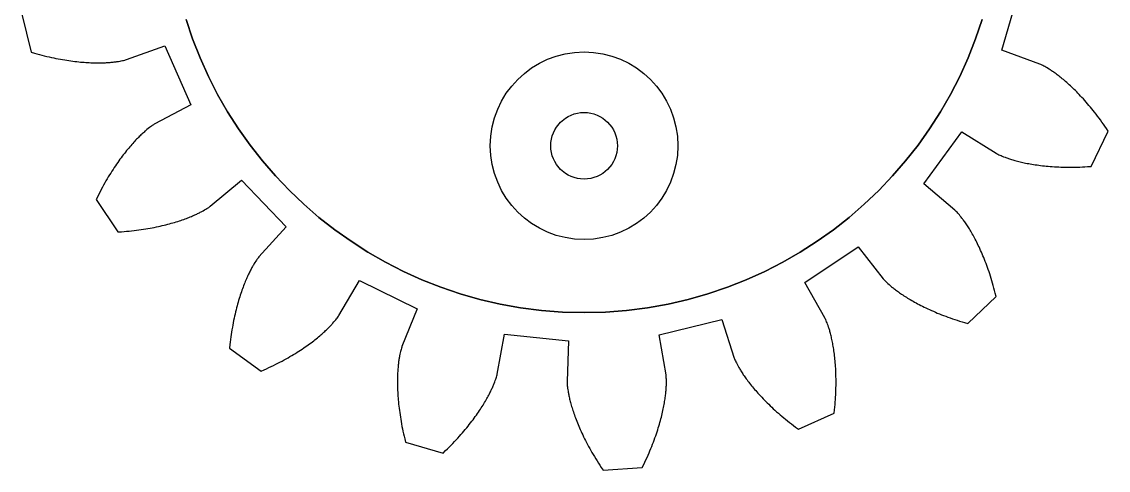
# Model space of a CAD drawing. Extents: x 0.01 to 2.76, y 0.01 to 2.77.
# Drawn here: x 0.036 to 2.644, y 0.01 to 1.085 of the extents above; entities that cross this region are included whole.
import ezdxf

# ---------------------------------------------------------------- set-up
doc = ezdxf.new("R2010")
doc.units = 0
doc.layers.add('1', color=1, linetype='CONTINUOUS')
doc.layers.add('Default Layer', color=1, linetype='CONTINUOUS')

msp = doc.modelspace()

# ---------------------------------------------------------------- linework, layer by layer
at = {"layer": '1'}
msp.add_lwpolyline([(0.0363, 1.1035), (0.0588, 1.0122), (0.0668, 1.0099), (0.0728, 1.0083), (0.0788, 1.0067), (0.0847, 1.0051), (0.0905, 1.0037), (0.0962, 1.0023), (0.1019, 1.001), (0.1075, 0.9997), (0.113, 0.9986), (0.1185, 0.9974), (0.1238, 0.9964), (0.1291, 0.9954), (0.1343, 0.9945), (0.1394, 0.9936), (0.1445, 0.9928), (0.1494, 0.9921), (0.1543, 0.9914), (0.1591, 0.9908), (0.1638, 0.9902), (0.1685, 0.9896), (0.173, 0.9892), (0.1775, 0.9887), (0.1819, 0.9883), (0.1861, 0.988), (0.1904, 0.9877), (0.1945, 0.9874), (0.1985, 0.9872), (0.2025, 0.9871), (0.2063, 0.9869), (0.2101, 0.9868), (0.2138, 0.9868), (0.2174, 0.9867), (0.2209, 0.9867), (0.2243, 0.9867), (0.2276, 0.9868), (0.2309, 0.9869), (0.234, 0.987), (0.2371, 0.9871), (0.2401, 0.9873), (0.2429, 0.9874), (0.2457, 0.9876), (0.2484, 0.9879), (0.251, 0.9881), (0.2536, 0.9883), (0.256, 0.9886), (0.2583, 0.9888), (0.2606, 0.9891), (0.2627, 0.9894), (0.2648, 0.9897), (0.2687, 0.9903), (0.2722, 0.9909), (0.2753, 0.9915), (0.2781, 0.992), (0.2805, 0.9926), (0.2835, 0.9933), (0.2857, 0.9939), (0.2878, 0.9946), (0.3796, 1.0275), (0.4421, 0.8861), (0.3559, 0.8404), (0.3541, 0.8393), (0.3522, 0.838), (0.3496, 0.8363), (0.3476, 0.8349), (0.3453, 0.8332), (0.3427, 0.8313), (0.3399, 0.8291), (0.3369, 0.8267), (0.3353, 0.8253), (0.3336, 0.8239), (0.3319, 0.8225), (0.3301, 0.8209), (0.3283, 0.8193), (0.3264, 0.8176), (0.3245, 0.8158), (0.3225, 0.8139), (0.3205, 0.812), (0.3185, 0.81), (0.3163, 0.8079), (0.3142, 0.8057), (0.312, 0.8035), (0.3097, 0.8011), (0.3075, 0.7987), (0.3051, 0.7962), (0.3028, 0.7936), (0.3004, 0.7909), (0.298, 0.7881), (0.2955, 0.7853), (0.293, 0.7823), (0.2905, 0.7793), (0.2879, 0.7762), (0.2853, 0.7729), (0.2827, 0.7696), (0.2801, 0.7662), (0.2774, 0.7627), (0.2747, 0.7591), (0.272, 0.7554), (0.2693, 0.7516), (0.2666, 0.7478), (0.2638, 0.7438), (0.261, 0.7397), (0.2582, 0.7355), (0.2554, 0.7313), (0.2526, 0.7269), (0.2498, 0.7224), (0.247, 0.7179), (0.2441, 0.7132), (0.2413, 0.7084), (0.2385, 0.7036), (0.2356, 0.6986), (0.2328, 0.6935), (0.2299, 0.6883), (0.2271, 0.683), (0.2243, 0.6777), (0.2214, 0.6722), (0.2186, 0.6666), (0.215, 0.6591), (0.2673, 0.5811), (0.2756, 0.5816), (0.2818, 0.5821), (0.288, 0.5827), (0.2941, 0.5832), (0.3, 0.5839), (0.3059, 0.5845), (0.3117, 0.5852), (0.3173, 0.586), (0.3229, 0.5868), (0.3284, 0.5876), (0.3338, 0.5884), (0.3391, 0.5893), (0.3443, 0.5902), (0.3494, 0.5912), (0.3544, 0.5921), (0.3594, 0.5931), (0.3642, 0.5942), (0.3689, 0.5952), (0.3735, 0.5963), (0.3781, 0.5973), (0.3825, 0.5985), (0.3869, 0.5996), (0.3911, 0.6007), (0.3953, 0.6019), (0.3993, 0.603), (0.4033, 0.6042), (0.4071, 0.6054), (0.4109, 0.6065), (0.4146, 0.6077), (0.4182, 0.6089), (0.4216, 0.6101), (0.425, 0.6113), (0.4283, 0.6125), (0.4315, 0.6137), (0.4346, 0.6149), (0.4377, 0.6161), (0.4406, 0.6173), (0.4434, 0.6184), (0.4462, 0.6196), (0.4488, 0.6208), (0.4514, 0.6219), (0.4538, 0.623), (0.4562, 0.6241), (0.4585, 0.6252), (0.4607, 0.6263), (0.4628, 0.6273), (0.4648, 0.6284), (0.4667, 0.6294), (0.4686, 0.6303), (0.472, 0.6322), (0.4751, 0.634), (0.4779, 0.6356), (0.4803, 0.6371), (0.4824, 0.6384), (0.4849, 0.6402), (0.4868, 0.6415), (0.4885, 0.6428), (0.5635, 0.7051), (0.6706, 0.5937), (0.6053, 0.5212), (0.6039, 0.5195), (0.6025, 0.5177), (0.6007, 0.5152), (0.5993, 0.5132), (0.5977, 0.5109), (0.596, 0.5082), (0.5941, 0.5052), (0.5921, 0.5018), (0.591, 0.5), (0.5899, 0.4981), (0.5888, 0.4961), (0.5877, 0.4941), (0.5865, 0.4919), (0.5854, 0.4897), (0.5842, 0.4874), (0.583, 0.4849), (0.5817, 0.4824), (0.5805, 0.4798), (0.5792, 0.4771), (0.5779, 0.4744), (0.5766, 0.4715), (0.5753, 0.4685), (0.574, 0.4655), (0.5727, 0.4623), (0.5713, 0.4591), (0.57, 0.4557), (0.5687, 0.4523), (0.5673, 0.4487), (0.566, 0.4451), (0.5647, 0.4414), (0.5633, 0.4376), (0.562, 0.4337), (0.5607, 0.4297), (0.5594, 0.4256), (0.5581, 0.4214), (0.5568, 0.4171), (0.5555, 0.4127), (0.5542, 0.4082), (0.553, 0.4036), (0.5517, 0.3989), (0.5505, 0.3942), (0.5493, 0.3893), (0.5482, 0.3843), (0.547, 0.3792), (0.5459, 0.3741), (0.5448, 0.3688), (0.5437, 0.3635), (0.5427, 0.358), (0.5417, 0.3525), (0.5407, 0.3468), (0.5398, 0.3411), (0.5389, 0.3352), (0.538, 0.3293), (0.5372, 0.3233), (0.5364, 0.3171), (0.5357, 0.3109), (0.5348, 0.3027), (0.6107, 0.2472), (0.6183, 0.2506), (0.624, 0.2532), (0.6296, 0.2558), (0.6351, 0.2584), (0.6405, 0.261), (0.6458, 0.2637), (0.6509, 0.2663), (0.656, 0.2689), (0.661, 0.2716), (0.6659, 0.2742), (0.6707, 0.2769), (0.6754, 0.2795), (0.6799, 0.2822), (0.6844, 0.2848), (0.6888, 0.2874), (0.6931, 0.29), (0.6972, 0.2926), (0.7013, 0.2952), (0.7053, 0.2978), (0.7092, 0.3004), (0.713, 0.303), (0.7167, 0.3055), (0.7203, 0.308), (0.7238, 0.3105), (0.7272, 0.313), (0.7306, 0.3154), (0.7338, 0.3179), (0.7369, 0.3203), (0.74, 0.3227), (0.7429, 0.325), (0.7458, 0.3273), (0.7486, 0.3296), (0.7513, 0.3319), (0.7539, 0.3341), (0.7564, 0.3363), (0.7588, 0.3384), (0.7611, 0.3405), (0.7634, 0.3426), (0.7656, 0.3446), (0.7677, 0.3466), (0.7697, 0.3485), (0.7716, 0.3504), (0.7735, 0.3523), (0.7753, 0.3541), (0.777, 0.3558), (0.7786, 0.3576), (0.7801, 0.3592), (0.7816, 0.3608), (0.783, 0.3624), (0.7856, 0.3653), (0.7879, 0.368), (0.7899, 0.3705), (0.7917, 0.3727), (0.7932, 0.3747), (0.795, 0.3772), (0.7962, 0.379), (0.7974, 0.3809), (0.8466, 0.4651), (0.9853, 0.397), (0.9488, 0.3066), (0.9481, 0.3045), (0.9474, 0.3023), (0.9465, 0.2994), (0.9459, 0.297), (0.9452, 0.2942), (0.9445, 0.2911), (0.9437, 0.2877), (0.943, 0.2838), (0.9426, 0.2818), (0.9422, 0.2796), (0.9419, 0.2774), (0.9415, 0.2751), (0.9412, 0.2726), (0.9408, 0.2701), (0.9405, 0.2675), (0.9402, 0.2648), (0.9399, 0.2621), (0.9396, 0.2592), (0.9393, 0.2562), (0.9391, 0.2532), (0.9388, 0.25), (0.9386, 0.2468), (0.9384, 0.2435), (0.9383, 0.2401), (0.9381, 0.2365), (0.938, 0.233), (0.9379, 0.2293), (0.9379, 0.2255), (0.9379, 0.2216), (0.9379, 0.2177), (0.9379, 0.2136), (0.938, 0.2095), (0.9382, 0.2053), (0.9383, 0.201), (0.9385, 0.1966), (0.9388, 0.1921), (0.9391, 0.1876), (0.9394, 0.1829), (0.9398, 0.1782), (0.9403, 0.1734), (0.9408, 0.1684), (0.9413, 0.1635), (0.9419, 0.1584), (0.9426, 0.1532), (0.9433, 0.148), (0.9441, 0.1427), (0.9449, 0.1373), (0.9458, 0.1318), (0.9467, 0.1262), (0.9478, 0.1206), (0.9488, 0.1149), (0.95, 0.1091), (0.9512, 0.1032), (0.9525, 0.0973), (0.9539, 0.0913), (0.9553, 0.0852), (0.9573, 0.0771), (1.0476, 0.051), (1.0535, 0.0567), (1.058, 0.0611), (1.0624, 0.0655), (1.0666, 0.0698), (1.0708, 0.0741), (1.0749, 0.0784), (1.0789, 0.0827), (1.0827, 0.0869), (1.0865, 0.0911), (1.0902, 0.0952), (1.0938, 0.0993), (1.0973, 0.1034), (1.1007, 0.1075), (1.104, 0.1115), (1.1072, 0.1154), (1.1103, 0.1194), (1.1134, 0.1232), (1.1163, 0.1271), (1.1192, 0.1309), (1.1219, 0.1346), (1.1246, 0.1383), (1.1272, 0.142), (1.1298, 0.1456), (1.1322, 0.1491), (1.1346, 0.1526), (1.1369, 0.1561), (1.1391, 0.1594), (1.1412, 0.1628), (1.1432, 0.166), (1.1452, 0.1693), (1.1471, 0.1724), (1.1489, 0.1755), (1.1507, 0.1786), (1.1524, 0.1815), (1.154, 0.1844), (1.1555, 0.1873), (1.157, 0.1901), (1.1584, 0.1928), (1.1598, 0.1954), (1.1611, 0.198), (1.1623, 0.2005), (1.1635, 0.203), (1.1646, 0.2054), (1.1656, 0.2077), (1.1666, 0.2099), (1.1676, 0.212), (1.1685, 0.2141), (1.1693, 0.2161), (1.1701, 0.2181), (1.1715, 0.2217), (1.1727, 0.225), (1.1738, 0.2281), (1.1747, 0.2308), (1.1754, 0.2331), (1.1763, 0.2361), (1.1768, 0.2383), (1.1773, 0.2404), (1.1947, 0.3364), (1.3484, 0.3198), (1.345, 0.2223), (1.345, 0.2202), (1.3451, 0.2179), (1.3453, 0.2148), (1.3455, 0.2124), (1.3458, 0.2095), (1.3462, 0.2064), (1.3467, 0.2029), (1.3473, 0.199), (1.3476, 0.1969), (1.348, 0.1948), (1.3485, 0.1926), (1.3489, 0.1903), (1.3494, 0.1879), (1.3499, 0.1854), (1.3505, 0.1828), (1.3511, 0.1802), (1.3518, 0.1775), (1.3525, 0.1747), (1.3533, 0.1718), (1.3541, 0.1689), (1.3549, 0.1658), (1.3558, 0.1627), (1.3568, 0.1595), (1.3578, 0.1563), (1.3589, 0.1529), (1.36, 0.1495), (1.3612, 0.146), (1.3624, 0.1424), (1.3638, 0.1388), (1.3651, 0.1351), (1.3666, 0.1313), (1.3681, 0.1275), (1.3696, 0.1236), (1.3712, 0.1196), (1.3729, 0.1155), (1.3747, 0.1114), (1.3766, 0.1072), (1.3785, 0.103), (1.3805, 0.0986), (1.3825, 0.0943), (1.3847, 0.0898), (1.3869, 0.0853), (1.3892, 0.0808), (1.3916, 0.0761), (1.394, 0.0715), (1.3966, 0.0667), (1.3992, 0.0619), (1.4019, 0.0571), (1.4047, 0.0522), (1.4076, 0.0473), (1.4106, 0.0423), (1.4136, 0.0372), (1.4168, 0.0321), (1.42, 0.027), (1.4234, 0.0218), (1.4268, 0.0165), (1.4314, 0.0096), (1.5252, 0.016), (1.5289, 0.0234), (1.5316, 0.0291), (1.5342, 0.0347), (1.5367, 0.0402), (1.5391, 0.0457), (1.5415, 0.0511), (1.5438, 0.0564), (1.546, 0.0617), (1.5481, 0.0669), (1.5501, 0.0721), (1.5521, 0.0772), (1.554, 0.0822), (1.5558, 0.0872), (1.5575, 0.0921), (1.5592, 0.0969), (1.5608, 0.1017), (1.5623, 0.1064), (1.5638, 0.111), (1.5652, 0.1155), (1.5665, 0.12), (1.5677, 0.1244), (1.5689, 0.1287), (1.5701, 0.133), (1.5712, 0.1371), (1.5722, 0.1412), (1.5732, 0.1452), (1.5741, 0.1492), (1.5749, 0.153), (1.5757, 0.1568), (1.5765, 0.1605), (1.5772, 0.1641), (1.5779, 0.1677), (1.5785, 0.1711), (1.579, 0.1745), (1.5796, 0.1778), (1.58, 0.181), (1.5805, 0.1841), (1.5809, 0.1871), (1.5812, 0.1901), (1.5816, 0.193), (1.5819, 0.1957), (1.5821, 0.1984), (1.5824, 0.2011), (1.5826, 0.2036), (1.5827, 0.206), (1.5829, 0.2084), (1.583, 0.2106), (1.5831, 0.2128), (1.5832, 0.2149), (1.5833, 0.2188), (1.5833, 0.2223), (1.5832, 0.2255), (1.5832, 0.2284), (1.583, 0.2309), (1.5828, 0.2339), (1.5826, 0.2362), (1.5823, 0.2383), (1.5659, 0.3345), (1.7159, 0.3715), (1.7461, 0.2787), (1.7468, 0.2767), (1.7477, 0.2746), (1.7489, 0.2718), (1.75, 0.2695), (1.7512, 0.267), (1.7527, 0.2641), (1.7543, 0.261), (1.7562, 0.2576), (1.7573, 0.2557), (1.7584, 0.2539), (1.7595, 0.2519), (1.7607, 0.2499), (1.762, 0.2478), (1.7634, 0.2457), (1.7648, 0.2435), (1.7663, 0.2412), (1.7678, 0.2389), (1.7695, 0.2365), (1.7711, 0.2341), (1.7729, 0.2316), (1.7748, 0.229), (1.7767, 0.2264), (1.7787, 0.2237), (1.7807, 0.221), (1.7829, 0.2182), (1.7851, 0.2154), (1.7874, 0.2125), (1.7898, 0.2096), (1.7923, 0.2066), (1.7948, 0.2036), (1.7975, 0.2006), (1.8002, 0.1975), (1.803, 0.1943), (1.8059, 0.1911), (1.8089, 0.1879), (1.812, 0.1846), (1.8151, 0.1813), (1.8184, 0.178), (1.8217, 0.1746), (1.8252, 0.1712), (1.8287, 0.1678), (1.8323, 0.1643), (1.836, 0.1608), (1.8398, 0.1573), (1.8438, 0.1537), (1.8478, 0.1501), (1.8519, 0.1465), (1.8561, 0.1429), (1.8604, 0.1393), (1.8648, 0.1356), (1.8693, 0.1319), (1.8739, 0.1282), (1.8786, 0.1245), (1.8834, 0.1208), (1.8883, 0.1171), (1.8933, 0.1133), (1.9, 0.1084), (1.986, 0.1464), (1.9869, 0.1547), (1.9875, 0.1609), (1.988, 0.167), (1.9885, 0.1731), (1.9889, 0.1791), (1.9893, 0.185), (1.9896, 0.1908), (1.9899, 0.1965), (1.9901, 0.2022), (1.9902, 0.2077), (1.9903, 0.2132), (1.9904, 0.2185), (1.9904, 0.2238), (1.9903, 0.229), (1.9902, 0.2341), (1.9901, 0.2391), (1.9899, 0.2441), (1.9897, 0.2489), (1.9895, 0.2536), (1.9892, 0.2583), (1.9889, 0.2629), (1.9886, 0.2673), (1.9882, 0.2717), (1.9878, 0.276), (1.9873, 0.2802), (1.9869, 0.2843), (1.9864, 0.2883), (1.9859, 0.2922), (1.9853, 0.2961), (1.9848, 0.2998), (1.9842, 0.3034), (1.9836, 0.307), (1.983, 0.3104), (1.9824, 0.3138), (1.9817, 0.3171), (1.9811, 0.3202), (1.9804, 0.3233), (1.9798, 0.3263), (1.9791, 0.3292), (1.9784, 0.332), (1.9778, 0.3347), (1.9771, 0.3374), (1.9764, 0.3399), (1.9757, 0.3423), (1.9751, 0.3447), (1.9744, 0.3469), (1.9737, 0.3491), (1.9731, 0.3512), (1.9724, 0.3532), (1.9712, 0.3569), (1.97, 0.3602), (1.9689, 0.3632), (1.9678, 0.3658), (1.9669, 0.3681), (1.9656, 0.3709), (1.9646, 0.373), (1.9636, 0.3749), (1.9153, 0.4596), (2.0436, 0.5457), (2.1037, 0.4689), (2.1051, 0.4672), (2.1066, 0.4655), (2.1087, 0.4633), (2.1105, 0.4616), (2.1125, 0.4596), (2.1149, 0.4574), (2.1175, 0.455), (2.1205, 0.4525), (2.1221, 0.4511), (2.1237, 0.4497), (2.1255, 0.4483), (2.1273, 0.4468), (2.1292, 0.4453), (2.1312, 0.4438), (2.1333, 0.4422), (2.1355, 0.4405), (2.1378, 0.4389), (2.1401, 0.4372), (2.1425, 0.4355), (2.145, 0.4337), (2.1476, 0.432), (2.1503, 0.4302), (2.1531, 0.4283), (2.156, 0.4265), (2.159, 0.4246), (2.162, 0.4227), (2.1652, 0.4208), (2.1684, 0.4189), (2.1718, 0.4169), (2.1752, 0.415), (2.1787, 0.413), (2.1823, 0.411), (2.1861, 0.409), (2.1899, 0.407), (2.1938, 0.405), (2.1978, 0.403), (2.2019, 0.401), (2.2061, 0.3989), (2.2104, 0.3969), (2.2148, 0.3949), (2.2193, 0.3929), (2.2239, 0.3908), (2.2286, 0.3888), (2.2333, 0.3868), (2.2382, 0.3848), (2.2432, 0.3828), (2.2483, 0.3808), (2.2535, 0.3789), (2.2588, 0.3769), (2.2642, 0.375), (2.2697, 0.3731), (2.2753, 0.3712), (2.281, 0.3693), (2.2868, 0.3674), (2.2927, 0.3656), (2.2987, 0.3638), (2.3066, 0.3615), (2.3744, 0.4266), (2.3724, 0.4347), (2.3708, 0.4407), (2.3693, 0.4467), (2.3676, 0.4526), (2.366, 0.4583), (2.3643, 0.464), (2.3626, 0.4695), (2.3609, 0.475), (2.3592, 0.4804), (2.3574, 0.4856), (2.3556, 0.4908), (2.3538, 0.4959), (2.352, 0.5008), (2.3502, 0.5057), (2.3484, 0.5105), (2.3466, 0.5151), (2.3447, 0.5197), (2.3429, 0.5242), (2.341, 0.5286), (2.3392, 0.5328), (2.3373, 0.537), (2.3354, 0.5411), (2.3336, 0.5451), (2.3317, 0.549), (2.3299, 0.5528), (2.328, 0.5565), (2.3262, 0.5601), (2.3244, 0.5636), (2.3226, 0.567), (2.3208, 0.5703), (2.319, 0.5735), (2.3172, 0.5767), (2.3155, 0.5797), (2.3137, 0.5827), (2.312, 0.5855), (2.3103, 0.5883), (2.3087, 0.591), (2.307, 0.5935), (2.3054, 0.596), (2.3038, 0.5984), (2.3023, 0.6008), (2.3007, 0.603), (2.2992, 0.6051), (2.2977, 0.6072), (2.2963, 0.6092), (2.2949, 0.6111), (2.2936, 0.6129), (2.2922, 0.6146), (2.2909, 0.6163), (2.2885, 0.6193), (2.2862, 0.622), (2.2842, 0.6245), (2.2823, 0.6266), (2.2806, 0.6284), (2.2784, 0.6306), (2.2768, 0.6322), (2.2752, 0.6337), (2.2008, 0.6968), (2.292, 0.8215), (2.3747, 0.7699), (2.3766, 0.7688), (2.3786, 0.7677), (2.3813, 0.7664), (2.3836, 0.7653), (2.3862, 0.7642), (2.3891, 0.7629), (2.3924, 0.7616), (2.3961, 0.7602), (2.398, 0.7595), (2.4001, 0.7587), (2.4022, 0.758), (2.4045, 0.7572), (2.4068, 0.7565), (2.4092, 0.7557), (2.4117, 0.7549), (2.4143, 0.7541), (2.417, 0.7534), (2.4197, 0.7526), (2.4226, 0.7518), (2.4256, 0.751), (2.4286, 0.7502), (2.4318, 0.7495), (2.435, 0.7487), (2.4384, 0.7479), (2.4418, 0.7472), (2.4453, 0.7465), (2.4489, 0.7457), (2.4526, 0.745), (2.4564, 0.7444), (2.4603, 0.7437), (2.4643, 0.743), (2.4684, 0.7424), (2.4726, 0.7418), (2.4768, 0.7412), (2.4812, 0.7407), (2.4857, 0.7401), (2.4902, 0.7396), (2.4948, 0.7392), (2.4996, 0.7387), (2.5044, 0.7383), (2.5093, 0.738), (2.5143, 0.7376), (2.5194, 0.7374), (2.5246, 0.7371), (2.5299, 0.7369), (2.5353, 0.7367), (2.5407, 0.7366), (2.5463, 0.7365), (2.5519, 0.7365), (2.5576, 0.7365), (2.5635, 0.7366), (2.5694, 0.7367), (2.5754, 0.7369), (2.5814, 0.7372), (2.5876, 0.7375), (2.5938, 0.7378), (2.6021, 0.7384), (2.6435, 0.8227), (2.6389, 0.8296), (2.6354, 0.8348), (2.6318, 0.8399), (2.6283, 0.8448), (2.6248, 0.8497), (2.6213, 0.8544), (2.6178, 0.8591), (2.6143, 0.8636), (2.6108, 0.8681), (2.6074, 0.8724), (2.6039, 0.8766), (2.6005, 0.8808), (2.5971, 0.8848), (2.5938, 0.8888), (2.5904, 0.8927), (2.5871, 0.8964), (2.5838, 0.9001), (2.5805, 0.9037), (2.5773, 0.9071), (2.5741, 0.9105), (2.5709, 0.9138), (2.5678, 0.917), (2.5647, 0.9201), (2.5616, 0.9231), (2.5586, 0.9261), (2.5556, 0.9289), (2.5526, 0.9317), (2.5497, 0.9344), (2.5468, 0.9369), (2.544, 0.9394), (2.5412, 0.9419), (2.5385, 0.9442), (2.5358, 0.9465), (2.5332, 0.9486), (2.5306, 0.9507), (2.528, 0.9528), (2.5256, 0.9547), (2.5231, 0.9566), (2.5208, 0.9584), (2.5184, 0.9601), (2.5162, 0.9617), (2.514, 0.9633), (2.5118, 0.9648), (2.5097, 0.9662), (2.5077, 0.9676), (2.5058, 0.9689), (2.5039, 0.9701), (2.502, 0.9713), (2.5003, 0.9724), (2.4969, 0.9744), (2.4939, 0.9762), (2.4911, 0.9778), (2.4886, 0.9791), (2.4864, 0.9803), (2.4836, 0.9816), (2.4815, 0.9826), (2.4795, 0.9834), (2.3881, 1.0172), (2.431, 1.1657)], dxfattribs=at)
at = {"layer": 'Default Layer'}
for points in [[(2.3407, 1.0905), (2.325, 1.044), (2.3071, 0.9986), (2.2871, 0.9543), (2.265, 0.9112), (2.2409, 0.8693), (2.2149, 0.8288), (2.187, 0.7896), (2.1573, 0.7518), (2.1259, 0.7155), (2.0928, 0.6808), (2.058, 0.6477), (2.0218, 0.6162), (1.984, 0.5865), (1.9448, 0.5587), (1.9042, 0.5326), (1.8623, 0.5086), (1.8192, 0.4865), (1.7749, 0.4665), (1.7295, 0.4486), (1.683, 0.4328), (1.6356, 0.4194), (1.5872, 0.4082), (1.538, 0.3994), (1.4879, 0.393), (1.4371, 0.3892), (1.3857, 0.3879), (1.3342, 0.3892), (1.2834, 0.393), (1.2334, 0.3994), (1.1841, 0.4082), (1.1358, 0.4194), (1.0883, 0.4328), (1.0418, 0.4486), (0.9964, 0.4665), (0.9521, 0.4865), (0.909, 0.5086), (0.8671, 0.5326), (0.8266, 0.5587), (0.7874, 0.5865), (0.7496, 0.6162), (0.7133, 0.6477), (0.6786, 0.6808), (0.6455, 0.7155), (0.614, 0.7518), (0.5843, 0.7896), (0.5565, 0.8288), (0.5304, 0.8693), (0.5064, 0.9112), (0.4843, 0.9543), (0.4643, 0.9986), (0.4463, 1.044), (0.4306, 1.0905)], [(0.4306, 1.0905), (0.4463, 1.044), (0.4643, 0.9986), (0.4843, 0.9543), (0.5064, 0.9112), (0.5304, 0.8693), (0.5565, 0.8288), (0.5843, 0.7896), (0.614, 0.7518), (0.6455, 0.7155), (0.6786, 0.6808), (0.7133, 0.6477), (0.7496, 0.6162), (0.7874, 0.5865), (0.8266, 0.5587), (0.8671, 0.5326), (0.909, 0.5086), (0.9521, 0.4865), (0.9964, 0.4665), (1.0418, 0.4486), (1.0883, 0.4328), (1.1358, 0.4194), (1.1841, 0.4082), (1.2334, 0.3994), (1.2834, 0.393), (1.3342, 0.3892), (1.3857, 0.3879), (1.4371, 0.3892), (1.4879, 0.393), (1.538, 0.3994), (1.5872, 0.4082), (1.6356, 0.4194), (1.683, 0.4328), (1.7295, 0.4486), (1.7749, 0.4665), (1.8192, 0.4865), (1.8623, 0.5086), (1.9042, 0.5326), (1.9448, 0.5587), (1.984, 0.5865), (2.0218, 0.6162), (2.058, 0.6477), (2.0928, 0.6808), (2.1259, 0.7155), (2.1573, 0.7518), (2.187, 0.7896), (2.2149, 0.8288), (2.2409, 0.8693), (2.265, 0.9112), (2.2871, 0.9543), (2.3071, 0.9986), (2.325, 1.044), (2.3407, 1.0905)]]:
    msp.add_lwpolyline(points, dxfattribs=at)
for points in [[(1.1607, 0.7879), (1.1619, 0.8109), (1.1653, 0.8333), (1.1708, 0.8548), (1.1784, 0.8755), (1.1879, 0.8952), (1.1991, 0.9137), (1.2121, 0.931), (1.2266, 0.947), (1.2426, 0.9615), (1.2599, 0.9745), (1.2785, 0.9858), (1.2981, 0.9952), (1.3188, 1.0028), (1.3404, 1.0083), (1.3627, 1.0118), (1.3857, 1.0129), (1.4087, 1.0118), (1.4311, 1.0083), (1.4526, 1.0028), (1.4733, 0.9952), (1.493, 0.9858), (1.5115, 0.9745), (1.5288, 0.9615), (1.5448, 0.947), (1.5593, 0.931), (1.5723, 0.9137), (1.5836, 0.8952), (1.593, 0.8755), (1.6006, 0.8548), (1.6061, 0.8333), (1.6096, 0.8109), (1.6107, 0.7879), (1.6096, 0.7649), (1.6061, 0.7426), (1.6006, 0.721), (1.593, 0.7003), (1.5836, 0.6807), (1.5723, 0.6621), (1.5593, 0.6448), (1.5448, 0.6288), (1.5288, 0.6143), (1.5115, 0.6013), (1.493, 0.5901), (1.4733, 0.5806), (1.4526, 0.573), (1.4311, 0.5675), (1.4087, 0.5641), (1.3857, 0.5629), (1.3627, 0.5641), (1.3404, 0.5675), (1.3188, 0.573), (1.2981, 0.5806), (1.2785, 0.5901), (1.2599, 0.6013), (1.2426, 0.6143), (1.2266, 0.6288), (1.2121, 0.6448), (1.1991, 0.6621), (1.1879, 0.6807), (1.1784, 0.7003), (1.1708, 0.721), (1.1653, 0.7426), (1.1619, 0.7649), (1.1607, 0.7879)], [(1.3057, 0.7879), (1.3061, 0.7961), (1.3073, 0.804), (1.3093, 0.8117), (1.312, 0.8191), (1.3154, 0.8261), (1.3194, 0.8326), (1.3291, 0.8445), (1.341, 0.8543), (1.3476, 0.8583), (1.3546, 0.8616), (1.3619, 0.8643), (1.3696, 0.8663), (1.3775, 0.8675), (1.3857, 0.8679), (1.3939, 0.8675), (1.4018, 0.8663), (1.4095, 0.8643), (1.4169, 0.8616), (1.4238, 0.8583), (1.4304, 0.8543), (1.4423, 0.8445), (1.4521, 0.8326), (1.4561, 0.8261), (1.4594, 0.8191), (1.4621, 0.8117), (1.4641, 0.804), (1.4653, 0.7961), (1.4657, 0.7879), (1.4653, 0.7797), (1.4641, 0.7718), (1.4621, 0.7641), (1.4594, 0.7568), (1.4561, 0.7498), (1.4521, 0.7432), (1.4423, 0.7313), (1.4304, 0.7216), (1.4238, 0.7176), (1.4169, 0.7142), (1.4095, 0.7115), (1.4018, 0.7095), (1.3939, 0.7083), (1.3857, 0.7079), (1.3775, 0.7083), (1.3696, 0.7095), (1.3619, 0.7115), (1.3546, 0.7142), (1.3476, 0.7176), (1.341, 0.7216), (1.3291, 0.7313), (1.3194, 0.7432), (1.3154, 0.7498), (1.312, 0.7568), (1.3093, 0.7641), (1.3073, 0.7718), (1.3061, 0.7797), (1.3057, 0.7879)]]:
    msp.add_lwpolyline(points, close=True, dxfattribs=at)

doc.saveas('drawing.dxf')
